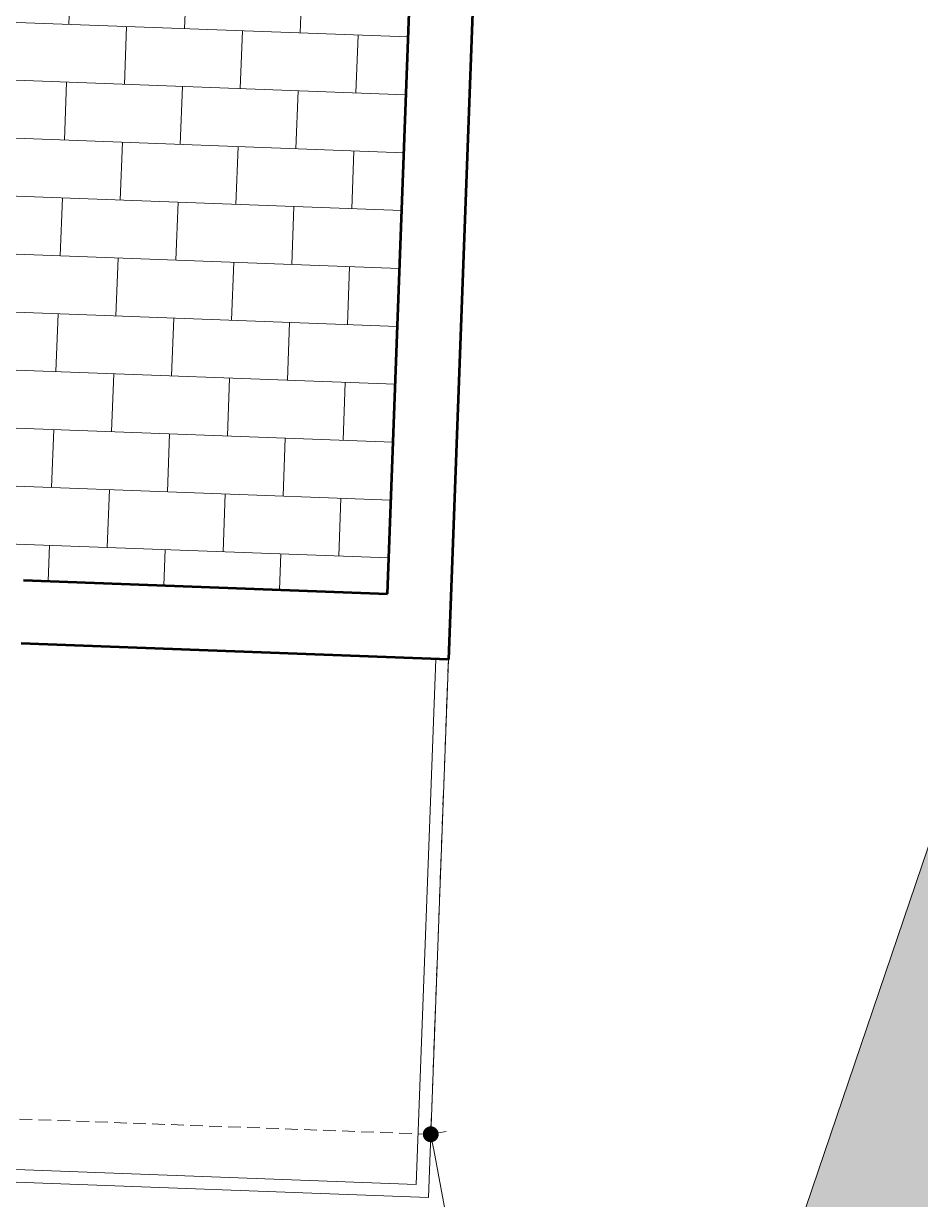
# Model space of a CAD drawing. Header units: centimetres. Extents: x 63871 to 181827, y -95930 to 42199.
# Drawn here: x 148371.5 to 148654.7, y 25375.8 to 25747.1 of the extents above; entities that cross this region are included whole.
import ezdxf

# ---------------------------------------------------------------- set-up
doc = ezdxf.new("R2010")
doc.units = ezdxf.units.CM
doc.linetypes.add('11-021_500-SatisOfisi_220512$0${ Diamond }', pattern=[12, 4, -2, 2, 2, -2])
for name, color, linetype, lineweight in [('A-FLOR-HRAL', 11, 'Continuous', 9), ('A-WALL', 12, 'Continuous', 50), ('ARA SINIRLAR', 225, 'Continuous', 15), ('ARM_Pen_No__252', 8, 'Continuous', 18), ('İz DÜŞÜMÜ', 7, '11-021_500-SatisOfisi_220512$0${ Diamond }', 18), ('OLUK', 222, 'Continuous', 15)]:
    doc.layers.add(name, color=color, linetype=linetype, lineweight=lineweight)
doc.layers.add('Dıış Ölçü', color=140, linetype='Continuous')
doc.styles.add('RomanS', font='')
doc.styles.get('RomanS').set_extended_font_data('Stylus BT')
doc.dimstyles.new('BÖYÜK', dxfattribs={"dimtxt": 70, "dimasz": 5, "dimexe": 5, "dimexo": 5, "dimgap": 2, "dimtad": 3, "dimdec": 0, "dimzin": 0, "dimdsep": 46, "dimtxsty": 'RomanS', "dimblk": 'DOT', "dimcen": 5, "dimadec": 0, "dimazin": 0, "dimtfac": 1, "dimtdec": 0, "dimtix": 1, "dimtofl": 0, "dimtmove": 1, "dimatfit": 0, "dimldrblk": 'DOT', "dimfxl": 10, "dimfxlon": 1, "dimtolj": 1, "dimtzin": 0, "dimarcsym": 0})

# ---------------------------------------------------------------- blocks, each defined once
blk = doc.blocks.new('HRD')
at = {"layer": 'ARM_Pen_No__252'}
h = blk.add_hatch(dxfattribs=at)
h.set_pattern_fill('AR-B816', color=256, scale=0.09)
h.set_pattern_definition([(0, (-39959.2, 0), (0, 18.288), []), (90, (-39959.2, 0), (-18.288, 18.288), [18.288, -18.288])])
h.paths.add_polyline_path([(154149.63, 35592.48), (154149.63, 35503.48), (154219.63, 35503.48), (154219.63, 35483.24), (154324.63, 35483.24), (154324.63, 35692.48), (154369.63, 35692.48), (154369.63, 35927.48), (154369.63, 35927.48), (154369.63, 36097.48), (154369.63, 36177.48), (154254.63, 36177.48), (153954.63, 36177.48), (153839.63, 36177.48), (153839.63, 35897.6), (153869.63, 35897.54), (153869.63, 35882.48), (154019.63, 35882.48), (154019.63, 35872.48), (154019.63, 35833.25, -0.444416), (154030.45, 35823.48, -0.444416), (154019.63, 35813.72), (154019.63, 35773.48), (153939.63, 35773.48), (153939.63, 35692.48), (154019.63, 35692.48), (154019.63, 35687.48), (154019.63, 35633.7), (154020.63, 35632.93), (154019.63, 35631.47), (154019.63, 35592.48), (154019.63, 35582.48), (153989.63, 35582.48), (153989.63, 35577.48), (153989.63, 35497.48), (153989.63, 35437.48), (153994.63, 35437.48), (154094.63, 35437.48), (154139.63, 35437.48), (154139.63, 35592.48)])
at = {"layer": 'A-FLOR-HRAL'}
for p, q in [((154389.63, 36367.48), (153819.63, 36367.48)), ((153819.63, 36367.48), (153819.63, 36197.48)), ((154385.63, 36363.48), (153823.63, 36363.48)), ((153823.63, 36363.48), (153823.63, 36197.48))]:
    blk.add_line(p, q, dxfattribs=at)
at = {"layer": 'A-WALL', "lineweight": 53}
for p, q in [((153819.63, 35782.48), (153819.63, 36197.48)), ((153819.63, 36197.48), (153954.63, 36197.48)), ((153839.63, 36177.48), (153839.63, 35882.48)), ((153954.63, 36177.48), (153839.63, 36177.48))]:
    blk.add_line(p, q, dxfattribs=at)
at = {"layer": 'İz DÜŞÜMÜ'}
blk.add_lwpolyline([(153819.63, 36347.48), (154419.63, 36347.49), (154419.63, 35292.49), (154159.63, 35292.49), (154159.63, 35357.48), (153819.63, 35357.48), (153819.63, 36347.48)], dxfattribs=at)
blk = doc.blocks.new('_Dot')
at = {"color": 0, "linetype": 'ByBlock', "lineweight": -2}
blk.add_line((-0.5, 0), (-1, 0), dxfattribs=at)
at = {"color": 0, "linetype": 'ByBlock', "const_width": 0.5}
blk.add_lwpolyline([(-0.25, 0, 1), (0.25, 0, 1)], format="xyb", close=True, dxfattribs=at)
blk = doc.blocks.new('*D206')
at = {"layer": 'Defpoints', "color": 0, "transparency": 16777216}
for p in [(-7928.7, 9213.85), (-7928.7, 9213.85), (-7811.84, 8596.06)]:
    blk.add_point(p, dxfattribs=at)
at = {"layer": 'Dıış Ölçü', "color": 0, "lineweight": -2, "transparency": 16777216}
for p, q in [((-7928.7, 9213.85), (-7923.79, 9214.78)), ((-7812.77, 8600.97), (-7927.77, 9208.93)), ((-7811.84, 8596.06), (-7806.93, 8596.99))]:
    blk.add_line(p, q, dxfattribs=at)
at = {"layer": 'Dıış Ölçü', "color": 0, "lineweight": -2, "transparency": 16777216, "xscale": 5, "yscale": 5, "zscale": 5}
for p, rotation in [((-7928.7, 9213.85), 100.7116388711162), ((-7811.84, 8596.06), 280.7116388711162)]:
    blk.add_blockref('_Dot', p, dxfattribs=dict(at, rotation=rotation))
at = {"layer": 'Dıış Ölçü', "color": 0, "transparency": 16777216, "insert": (-7832.63, 8912.07), "char_height": 70, "attachment_point": 5, "rotation": 280.7116, "style": 'RomanS'}
blk.add_mtext('\\A1;629', dxfattribs=at)
blk = doc.blocks.new('yerleşim planı')
at = {"layer": 'ARM_Pen_No__252'}
h = blk.add_hatch(dxfattribs=at)
h.set_pattern_fill('AR-HBONE', color=256, scale=0.51)
h.set_pattern_definition([(45, (-177987.134, -15156.517), (0, 73.27889), [155.448, -51.816]), (135, (-177950.495, -15119.877), (7e-15, 73.27889), [155.448, -51.816])])
h.paths.add_polyline_path([(-2142.28, 12350.54), (-6158.02, 12350.54), (-5113.15, 15429.31), (-2007.04, 15429.31)], flags=16)
h.paths.add_polyline_path([(-2155.45, 12050.81), (-2289.18, 9006.52), (-7230.37, 9110.99), (-6232.66, 12050.81)], flags=16)
h.paths.add_polyline_path([(-1993.99, 15726.33), (-2007.04, 15429.31), (-5113.15, 15429.31), (-2392.44, 23446.06), (-2901.07, 23669.61), (-7833.02, 9123.73), (-10553.48, 9181.25), (-10718.93, 8734.63), (588.09, 8496.02), (607.89, 8945.26), (-1738.17, 8994.87), (-1127.77, 22890.2), (-1668.84, 23128.02), (-1970.99, 15726.33)])
at = {"layer": 'ARA SINIRLAR'}
blk.add_line((-2897.06, 23667.85), (-7833.02, 9123.73), dxfattribs=at)
at = {"rotation": 177.873189238168}
blk.add_blockref('HRD', (147133.87, 39827.84), dxfattribs=at)
at = {"layer": 'Dıış Ölçü'}
dim = blk.add_aligned_dim(p1=(-7811.84, 8596.06), p2=(-7928.7, 9213.85), distance=0, dimstyle='BÖYÜK', dxfattribs=at)
dim.commit()
dim.dimension.update_dxf_attribs({"geometry": '*D206', "text_midpoint": (-7832.63, 8912.07)})

msp = doc.modelspace()

# ---------------------------------------------------------------- block references
at = {"layer": 'OLUK'}
msp.add_blockref('yerleşim planı', (156428.79, 16182.58), dxfattribs=at)

doc.saveas('drawing.dxf')
